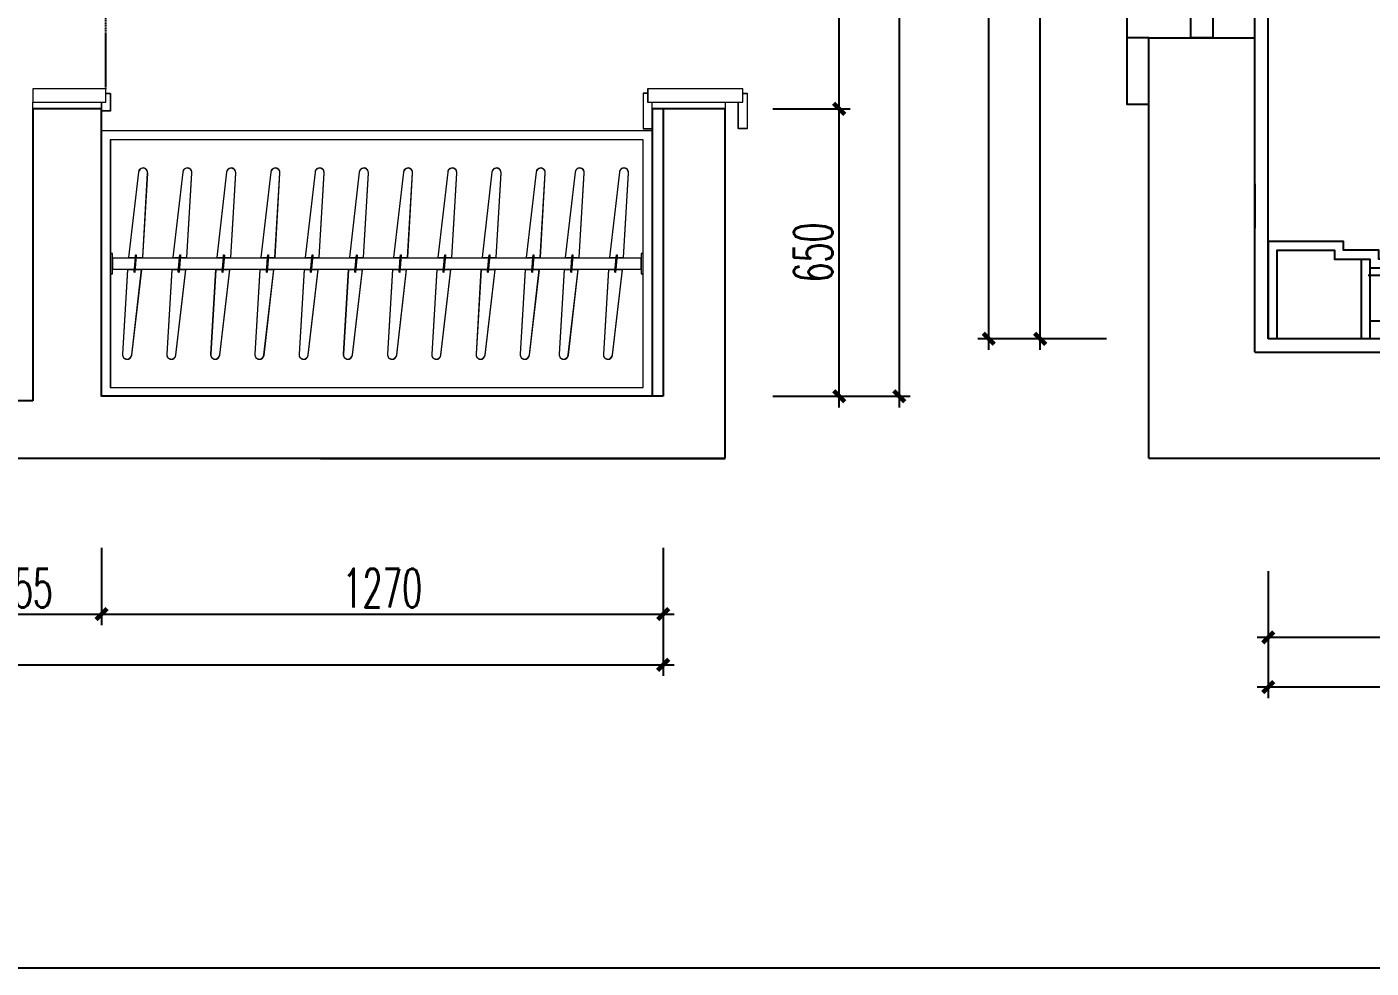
# Model space of a CAD drawing. Header units: inches. Extents: x 24920 to 61775, y 10942 to 38819.
# Drawn here: x 39145 to 42184, y 10942 to 13069 of the extents above; entities that cross this region are included whole.
import ezdxf

# ---------------------------------------------------------------- set-up
doc = ezdxf.new("R2010")
doc.units = ezdxf.units.IN
doc.header["$MEASUREMENT"] = 0
doc.header["$PDMODE"] = 1
doc.linetypes.add('DASHED', pattern=[3.75, 2.5, -1.25])
for name, color, linetype in [('AR-Walls New-新建墙体', 130, 'Continuous'), ('AR-Walls-建筑墙体', 200, 'Continuous'), ('FF-Above-上面看线', 251, 'Continuous'), ('FIXTURE', 2, 'Continuous'), ('WALL', 2, 'Continuous'), ('win', 1, 'Continuous')]:
    doc.layers.add(name, color=color, linetype=linetype)
doc.layers.add('FF-Doors-Line平面门套', color=60, linetype='Continuous', lineweight=13)
doc.layers.add('FF-Mill-到顶固定家具', color=40, linetype='Continuous', lineweight=13)
doc.styles.add('DIM', font='simplex.shx', dxfattribs={"width": 0.6, "bigfont": 'extfont.shx'})
doc.dimstyles.new('1比25', dxfattribs={"dimscale": 25, "dimtxt": 3.5, "dimasz": 1, "dimexe": 1, "dimexo": 1, "dimgap": 0.6, "dimtad": 1, "dimdec": 0, "dimrnd": 5, "dimzin": 0, "dimdsep": 46, "dimtxsty": 'DIM', "dimblk": 'ARCHTICK', "dimcen": 0.09, "dimdle": 1, "dimclrd": 1, "dimclre": 1, "dimclrt": 1, "dimadec": 0, "dimazin": 0, "dimtfac": 1, "dimtdec": 0, "dimtix": 1, "dimtmove": 2, "dimatfit": 3, "dimldrblk": '引线箭头（自定义）', "dimfxl": 0, "dimtolj": 1, "dimtzin": 0, "dimarcsym": 0})

# ---------------------------------------------------------------- blocks, each defined once
blk = doc.blocks.new('_ArchTick')
at = {"color": 0, "linetype": 'ByBlock', "const_width": 0.4}
blk.add_lwpolyline([(-0.5, -0.5), (0.5, 0.5)], dxfattribs=at)
blk = doc.blocks.new('*D1392')
at = {"color": 1, "lineweight": -2, "transparency": 16777216}
for p, q in [((42675.4, 4687.7), (42675.4, 4512.7)), ((43030.4, 4687.7), (43030.4, 4512.7)), ((42650.4, 4537.7), (43055.4, 4537.7))]:
    blk.add_line(p, q, dxfattribs=at)
at = {"layer": 'Defpoints', "color": 0, "transparency": 16777216}
for p in [(43030.4, 5214.7), (42675.4, 5049.8), (43030.4, 4537.7)]:
    blk.add_point(p, dxfattribs=at)
at = {"color": 1, "lineweight": -2, "transparency": 16777216, "xscale": 25, "yscale": 25, "zscale": 25, "rotation": 180}
blk.add_blockref('_ArchTick', (42675.4, 4537.7), dxfattribs=at)
at = {"color": 1, "lineweight": -2, "transparency": 16777216, "xscale": 25, "yscale": 25, "zscale": 25}
blk.add_blockref('_ArchTick', (43030.4, 4537.7), dxfattribs=at)
at = {"color": 1, "transparency": 16777216, "insert": (42852.9, 4596.4), "char_height": 87.5, "attachment_point": 5, "style": 'DIM'}
blk.add_mtext('\\A1;355', dxfattribs=at)
blk = doc.blocks.new('引线箭头（自定义）')
at = {"linetype": 'ByBlock', "lineweight": -2}
h = blk.add_hatch(color=8, dxfattribs=at)
h.dxf.hatch_style = 1
h.paths.add_polyline_path([(-1.2, -0.96), (-0.31, 0), (-1.2, 0.96), (-0.91, 1.21), (0, 0), (-0.91, -1.21)])
at = {"color": 0, "linetype": 'ByBlock', "lineweight": -2}
blk.add_line((-0.31, 0), (-4.75, 0), dxfattribs=at)
blk.add_lwpolyline([(-1.2, -0.96), (-0.31, 0), (-1.2, 0.96), (-0.91, 1.21), (0, 0), (-0.91, -1.21)], close=True, dxfattribs=at)
blk = doc.blocks.new('*D1393')
at = {"color": 1, "lineweight": -2, "transparency": 16777216}
for p, q in [((43030.4, 4687.7), (43030.4, 4512.7)), ((44300.4, 4687.7), (44300.4, 4512.7)), ((43005.4, 4537.7), (44325.4, 4537.7))]:
    blk.add_line(p, q, dxfattribs=at)
at = {"layer": 'Defpoints', "color": 0, "transparency": 16777216}
for p in [(43030.4, 5214.7), (44300.4, 5030.1), (44300.4, 4537.7)]:
    blk.add_point(p, dxfattribs=at)
at = {"color": 1, "lineweight": -2, "transparency": 16777216, "xscale": 25, "yscale": 25, "zscale": 25, "rotation": 180}
blk.add_blockref('_ArchTick', (43030.4, 4537.7), dxfattribs=at)
at = {"color": 1, "lineweight": -2, "transparency": 16777216, "xscale": 25, "yscale": 25, "zscale": 25}
blk.add_blockref('_ArchTick', (44300.4, 4537.7), dxfattribs=at)
at = {"color": 1, "transparency": 16777216, "insert": (43665.4, 4596.4), "char_height": 87.5, "attachment_point": 5, "style": 'DIM'}
blk.add_mtext('\\A1;1270', dxfattribs=at)
blk = doc.blocks.new('*D1386')
at = {"color": 1, "lineweight": -2, "transparency": 16777216}
for p, q in [((40975.4, 4573), (40975.4, 4398)), ((44300.4, 4573), (44300.4, 4398)), ((40950.4, 4423), (44325.4, 4423))]:
    blk.add_line(p, q, dxfattribs=at)
at = {"layer": 'Defpoints', "color": 0, "transparency": 16777216}
for p in [(40975.4, 4600.2), (44300.4, 4600.2), (44300.4, 4423)]:
    blk.add_point(p, dxfattribs=at)
at = {"color": 1, "lineweight": -2, "transparency": 16777216, "xscale": 25, "yscale": 25, "zscale": 25, "rotation": 180}
blk.add_blockref('_ArchTick', (40975.4, 4423), dxfattribs=at)
at = {"color": 1, "lineweight": -2, "transparency": 16777216, "xscale": 25, "yscale": 25, "zscale": 25}
blk.add_blockref('_ArchTick', (44300.4, 4423), dxfattribs=at)
at = {"color": 1, "transparency": 16777216, "insert": (42637.9, 4481.7), "char_height": 87.5, "attachment_point": 5, "style": 'DIM'}
blk.add_mtext('\\A1;3325', dxfattribs=at)
blk = doc.blocks.new('*D1400')
at = {"color": 1, "lineweight": -2, "transparency": 16777216}
for p, q in [((44698.3, 5005.1), (44698.3, 5705.1)), ((44548.3, 5680.1), (44723.3, 5680.1)), ((44548.3, 5030.1), (44723.3, 5030.1))]:
    blk.add_line(p, q, dxfattribs=at)
at = {"layer": 'Defpoints', "color": 0, "transparency": 16777216}
for p in [(44319, 5680.1), (44698.3, 5680.1), (44275.4, 5030.1)]:
    blk.add_point(p, dxfattribs=at)
at = {"color": 1, "lineweight": -2, "transparency": 16777216, "xscale": 25, "yscale": 25, "zscale": 25}
for p, rotation in [((44698.3, 5680.1), 90), ((44698.3, 5030.1), 270)]:
    blk.add_blockref('_ArchTick', p, dxfattribs=dict(at, rotation=rotation))
at = {"color": 1, "transparency": 16777216, "insert": (44639.6, 5355.1), "char_height": 87.5, "attachment_point": 5, "rotation": 90, "style": 'DIM'}
blk.add_mtext('\\A1;650', dxfattribs=at)
blk = doc.blocks.new('*D1401')
at = {"color": 1, "lineweight": -2, "transparency": 16777216}
for p, q in [((44698.3, 5655.1), (44698.3, 6727.1)), ((44548.3, 6702.1), (44723.3, 6702.1)), ((44548.3, 5680.1), (44723.3, 5680.1))]:
    blk.add_line(p, q, dxfattribs=at)
at = {"layer": 'Defpoints', "color": 0, "transparency": 16777216}
for p in [(44345.2, 6702.1), (44698.3, 6702.1), (44319, 5680.1)]:
    blk.add_point(p, dxfattribs=at)
at = {"color": 1, "lineweight": -2, "transparency": 16777216, "xscale": 25, "yscale": 25, "zscale": 25}
for p, rotation in [((44698.3, 6702.1), 90), ((44698.3, 5680.1), 270)]:
    blk.add_blockref('_ArchTick', p, dxfattribs=dict(at, rotation=rotation))
at = {"color": 1, "transparency": 16777216, "insert": (44639.6, 6191.1), "char_height": 87.5, "attachment_point": 5, "rotation": 90, "style": 'DIM'}
blk.add_mtext('\\A1;1020', dxfattribs=at)
blk = doc.blocks.new('*D1387')
at = {"color": 1, "lineweight": -2, "transparency": 16777216}
for p, q in [((44834, 7376.8), (44834, 5005.1)), ((44684, 7351.8), (44859, 7351.8)), ((44684, 5030.1), (44859, 5030.1))]:
    blk.add_line(p, q, dxfattribs=at)
at = {"layer": 'Defpoints', "color": 0, "transparency": 16777216}
for p in [(44585, 7351.8), (44635.8, 5030.1), (44834, 5030.1)]:
    blk.add_point(p, dxfattribs=at)
at = {"color": 1, "lineweight": -2, "transparency": 16777216, "xscale": 25, "yscale": 25, "zscale": 25}
for p, rotation in [((44834, 7351.8), 90), ((44834, 5030.1), 270)]:
    blk.add_blockref('_ArchTick', p, dxfattribs=dict(at, rotation=rotation))
at = {"color": 1, "transparency": 16777216, "insert": (44775.2, 6191), "char_height": 87.5, "attachment_point": 5, "rotation": 90, "style": 'DIM'}
blk.add_mtext('\\A1;2320', dxfattribs=at)
blk = doc.blocks.new('*D1406')
at = {"color": 1, "lineweight": -2, "transparency": 16777216}
for p, q in [((-31491, 13706.3), (-31491, 13531.3)), ((-29831, 13706.3), (-29831, 13531.3)), ((-29806, 13556.3), (-31516, 13556.3))]:
    blk.add_line(p, q, dxfattribs=at)
at = {"layer": 'Defpoints', "color": 0, "transparency": 16777216}
for p in [(-29831, 14871.4), (-31491, 14768.5), (-31491, 13556.3)]:
    blk.add_point(p, dxfattribs=at)
at = {"color": 1, "lineweight": -2, "transparency": 16777216, "xscale": 25, "yscale": 25, "zscale": 25, "rotation": 180}
blk.add_blockref('_ArchTick', (-31491, 13556.3), dxfattribs=at)
at = {"color": 1, "lineweight": -2, "transparency": 16777216, "xscale": 25, "yscale": 25, "zscale": 25}
blk.add_blockref('_ArchTick', (-29831, 13556.3), dxfattribs=at)
at = {"color": 1, "transparency": 16777216, "insert": (-30661, 13615.1), "char_height": 87.5, "attachment_point": 5, "style": 'DIM'}
blk.add_mtext('\\A1;1660', dxfattribs=at)
blk = doc.blocks.new('*D1409')
at = {"color": 1, "lineweight": -2, "transparency": 16777216}
for p, q in [((-31856.7, 15931.4), (-32031.7, 15931.4)), ((-32006.7, 14206.4), (-32006.7, 15956.4)), ((-31856.7, 14231.4), (-32031.7, 14231.4))]:
    blk.add_line(p, q, dxfattribs=at)
at = {"layer": 'Defpoints', "color": 0, "transparency": 16777216}
for p in [(-32006.7, 15931.4), (-31491, 15931.4), (-31491, 14231.4)]:
    blk.add_point(p, dxfattribs=at)
at = {"color": 1, "lineweight": -2, "transparency": 16777216, "xscale": 25, "yscale": 25, "zscale": 25}
for p, rotation in [((-32006.7, 15931.4), 90), ((-32006.7, 14231.4), 270)]:
    blk.add_blockref('_ArchTick', p, dxfattribs=dict(at, rotation=rotation))
at = {"color": 1, "transparency": 16777216, "insert": (-32065.4, 15081.4), "char_height": 87.5, "attachment_point": 5, "rotation": 90, "style": 'DIM'}
blk.add_mtext('\\A1;1700', dxfattribs=at)
blk = doc.blocks.new('*D1414')
at = {"color": 1, "lineweight": -2, "transparency": 16777216}
for p, q in [((1089.6, 1076.9), (1089.6, 902.1)), ((6119.6, 1076.9), (6119.6, 902.1)), ((6144.6, 927.1), (1064.6, 927.1))]:
    blk.add_line(p, q, dxfattribs=at)
at = {"layer": 'Defpoints', "color": 0, "transparency": 16777216}
for p in [(1089.6, 1101.9), (6119.6, 1101.9), (1089.6, 927.1)]:
    blk.add_point(p, dxfattribs=at)
at = {"color": 1, "lineweight": -2, "transparency": 16777216, "xscale": 25, "yscale": 25, "zscale": 25, "rotation": 180}
blk.add_blockref('_ArchTick', (1089.6, 927.1), dxfattribs=at)
at = {"color": 1, "lineweight": -2, "transparency": 16777216, "xscale": 25, "yscale": 25, "zscale": 25}
blk.add_blockref('_ArchTick', (6119.6, 927.1), dxfattribs=at)
at = {"color": 1, "transparency": 16777216, "insert": (3604.6, 985.8), "char_height": 87.5, "attachment_point": 5, "style": 'DIM'}
blk.add_mtext('\\A1;5030', dxfattribs=at)
blk = doc.blocks.new('*D1415')
at = {"color": 1, "lineweight": -2, "transparency": 16777216}
for p, q in [((457.8, 1689.5), (457.8, 4339.5)), ((607.8, 4314.5), (432.8, 4314.5)), ((607.8, 1714.5), (432.8, 1714.5))]:
    blk.add_line(p, q, dxfattribs=at)
at = {"layer": 'Defpoints', "color": 0, "transparency": 16777216}
for p in [(457.8, 4314.5), (636.5, 4314.5), (636.5, 1714.5)]:
    blk.add_point(p, dxfattribs=at)
at = {"color": 1, "lineweight": -2, "transparency": 16777216, "xscale": 25, "yscale": 25, "zscale": 25}
for p, rotation in [((457.8, 4314.5), 90), ((457.8, 1714.5), 270)]:
    blk.add_blockref('_ArchTick', p, dxfattribs=dict(at, rotation=rotation))
at = {"color": 1, "transparency": 16777216, "insert": (399.1, 3014.5), "char_height": 87.5, "attachment_point": 5, "rotation": 90, "style": 'DIM'}
blk.add_mtext('\\A1;2600', dxfattribs=at)
blk = doc.blocks.new('A$C876516e2')
at = {"layer": 'AR-Walls New-新建墙体', "linetype": 'ByBlock', "ltscale": 5}
for p, q in [((3987.2, 1282.1), (3962.2, 1282.1)), ((3962.2, 1282.1), (3962.2, 632.1)), ((3987.4, 1281.8), (3962.4, 1281.8))]:
    blk.add_line(p, q, dxfattribs=at)
at = {"layer": 'AR-Walls New-新建墙体', "color": 3, "linetype": 'ByBlock', "ltscale": 5}
blk.add_line((3962.4, 1281.8), (3962.4, 631.8), dxfattribs=at)
at = {"layer": 'AR-Walls-建筑墙体', "linetype": 'ByBlock', "ltscale": 5}
for p, q in [((2717.2, 1282.1), (2562.2, 1282.1)), ((2562.2, 1282.1), (2562.2, 622.1)), ((2717.4, 1281.8), (2562.4, 1281.8)), ((4127.2, 1282.1), (3987.2, 1282.1)), ((4127.4, 1281.8), (3987.4, 1281.8))]:
    blk.add_line(p, q, dxfattribs=at)
at = {"layer": 'AR-Walls-建筑墙体', "color": 4, "linetype": 'ByBlock', "ltscale": 5}
for p, q in [((2562.4, 1281.8), (2562.4, 621.8)), ((2717.2, 632.1), (2717.2, 1282.1)), ((2717.4, 631.8), (2717.4, 1281.8)), ((3987.4, 1281.8), (3987.4, 632.1)), ((4127.2, 492.1), (4127.2, 1282.1)), ((4127.4, 492.1), (4127.4, 1281.8)), ((2562.2, 622.1), (942.2, 622.1)), ((2562.4, 621.8), (942.4, 621.8)), ((3987.4, 632.1), (2717.2, 632.1)), ((432.4, 492.1), (4127.4, 492.1)), ((3212.2, 492.1), (4127.2, 492.1)), ((3212.4, 491.8), (4127.4, 491.8))]:
    blk.add_line(p, q, dxfattribs=at)
at = {"layer": 'FF-Above-上面看线', "linetype": 'DASHED'}
for p, q in [((2727.2, 1327.1), (2727.2, 2034.1)), ((2727.4, 1326.8), (2727.4, 2033.8))]:
    blk.add_line(p, q, dxfattribs=at)
at = {"layer": 'FF-Doors-Line平面门套', "ltscale": 1000}
for points in [[(2562.2, 1297.1), (2727.2, 1297.1), (2727.2, 1327.1), (2562.2, 1327.1), (2562.2, 1297.1)], [(2562.4, 1296.8), (2727.4, 1296.8), (2727.4, 1326.8), (2562.4, 1326.8), (2562.4, 1296.8)], [(2727.2, 1317.1), (2737.2, 1317.1), (2737.2, 1277.1), (2717.2, 1277.1), (2717.2, 1297.1)], [(2727.4, 1316.8), (2737.4, 1316.8), (2737.4, 1276.8), (2717.4, 1276.8), (2717.4, 1296.8)], [(3952.2, 1317.1), (3942.2, 1317.1), (3942.2, 1237.1), (3962.2, 1237.1), (3962.2, 1297.1)], [(3952.4, 1316.8), (3942.4, 1316.8), (3942.4, 1236.8), (3962.4, 1236.8), (3962.4, 1296.8)], [(3952.2, 1327.1), (3952.2, 1317.1), (3952.2, 1317.1), (3952.2, 1297.1), (4167.2, 1297.1), (4167.2, 1327.1), (3952.2, 1327.1)], [(3952.4, 1326.8), (3952.4, 1316.8), (3952.4, 1316.8), (3952.4, 1296.8), (4167.4, 1296.8), (4167.4, 1326.8), (3952.4, 1326.8)], [(4167.2, 1317.1), (4177.2, 1317.1), (4177.2, 1237.1), (4157.2, 1237.1), (4157.2, 1297.1)], [(4167.4, 1316.8), (4177.4, 1316.8), (4177.4, 1236.8), (4157.4, 1236.8), (4157.4, 1296.8)]]:
    blk.add_lwpolyline(points, dxfattribs=at)
for points in [[(2562.2, 1282.1), (2562.2, 1297.1), (2717.2, 1297.1), (2717.2, 1282.1)], [(2562.4, 1281.8), (2562.4, 1296.8), (2717.4, 1296.8), (2717.4, 1281.8)], [(3962.2, 1282.1), (3962.2, 1297.1), (4127.2, 1297.1), (4127.2, 1282.1)], [(3962.4, 1281.8), (3962.4, 1296.8), (4127.4, 1296.8), (4127.4, 1281.8)]]:
    blk.add_lwpolyline(points, close=True, dxfattribs=at)
at = {"layer": 'FF-Mill-到顶固定家具', "linetype": 'ByBlock', "ltscale": 5}
blk.add_lwpolyline([(3962.2, 632.1), (3962.2, 1232.1), (2717.2, 1232.1), (2717.2, 632.1)], close=True, dxfattribs=at)
at = {"layer": 'FF-Mill-到顶固定家具', "color": 251, "linetype": 'ByBlock', "ltscale": 5}
for points in [[(3942.2, 1212.1), (2737.2, 1212.1), (2737.2, 652.1), (3942.2, 652.1)], [(3942.4, 1211.8), (2737.4, 1211.8), (2737.4, 651.8), (3942.4, 651.8)], [(3942.2, 954.6), (3937.2, 954.6), (3937.2, 944.6), (2742.2, 944.6), (2742.2, 954.6), (2737.2, 954.6), (2737.2, 909.6), (2742.2, 909.6), (2742.2, 944.6), (2742.2, 919.6), (3937.2, 919.6), (3937.2, 944.6), (3937.2, 909.6), (3942.2, 909.6)], [(3942.4, 954.3), (3937.4, 954.3), (3937.4, 944.3), (2742.4, 944.3), (2742.4, 954.3), (2737.4, 954.3), (2737.4, 909.3), (2742.4, 909.3), (2742.4, 944.3), (2742.4, 919.3), (3937.4, 919.3), (3937.4, 944.3), (3937.4, 909.3), (3942.4, 909.3)]]:
    blk.add_lwpolyline(points, close=True, dxfattribs=at)
for points in [[(2795.4, 945.9), (2810.4, 945.9), (2821.6, 1137, 1), (2801, 1138.8), (2778.6, 945.9), (2793.8, 945.9), (2794.4, 951.7), (2795.9, 951.6), (2792.5, 912.6), (2790.9, 912.7), (2793.8, 945.9), (2791.4, 918.4), (2776.2, 918.4), (2765, 727.4, 0.431026), (2774.4, 716.2, 0.397598), (2785.6, 725.6), (2808, 918.4), (2793, 918.4)], [(2795.5, 945.5), (2810.5, 945.5), (2821.7, 1136.6, 1), (2801.1, 1138.4), (2778.7, 945.5), (2794, 945.5), (2794.5, 951.4), (2796, 951.2), (2792.6, 912.2), (2791.1, 912.4), (2794, 945.5), (2791.6, 918), (2776.4, 918), (2765.1, 727, 0.431026), (2774.5, 715.8, 0.397598), (2785.7, 725.2), (2808.2, 918), (2793.1, 918)], [(2895.4, 945.9), (2910.4, 945.9), (2921.6, 1137, 1), (2901, 1138.8), (2878.6, 945.9), (2893.8, 945.9), (2894.4, 951.7), (2895.9, 951.6), (2892.5, 912.6), (2890.9, 912.7), (2893.8, 945.9), (2891.4, 918.4), (2876.2, 918.4), (2865, 727.4, 0.431026), (2874.4, 716.2, 0.397598), (2885.6, 725.6), (2908, 918.4), (2893, 918.4)], [(2895.5, 945.5), (2910.5, 945.5), (2921.7, 1136.6, 1), (2901.1, 1138.4), (2878.7, 945.5), (2894, 945.5), (2894.5, 951.4), (2896, 951.2), (2892.6, 912.2), (2891.1, 912.4), (2894, 945.5), (2891.6, 918), (2876.4, 918), (2865.1, 727, 0.431026), (2874.5, 715.8, 0.397598), (2885.7, 725.2), (2908.2, 918), (2893.1, 918)], [(2994.5, 945.9), (3009.5, 945.9), (3020.7, 1137, 1), (3000.1, 1138.8), (2977.7, 945.9), (2992.9, 945.9), (2993.5, 951.8), (2995, 951.6), (2991.6, 912.7), (2990, 912.8), (2992.9, 945.9), (2990.5, 918.4), (2975.3, 918.4), (2964.1, 727.4, 0.431026), (2973.5, 716.2, 0.397598), (2984.7, 725.6), (3007.1, 918.4), (2992.1, 918.4)], [(2994.6, 945.5), (3009.6, 945.5), (3020.8, 1136.6, 1), (3000.2, 1138.4), (2977.8, 945.5), (2993.1, 945.5), (2993.6, 951.4), (2995.1, 951.3), (2991.7, 912.3), (2990.2, 912.4), (2993.1, 945.5), (2990.7, 918), (2975.5, 918), (2964.2, 727, 0.431026), (2973.6, 715.8, 0.397598), (2984.8, 725.2), (3007.3, 918), (2992.2, 918)], [(3094.5, 945.9), (3109.5, 945.9), (3120.7, 1137, 1), (3100.1, 1138.8), (3077.7, 945.9), (3092.9, 945.9), (3093.5, 951.8), (3095, 951.6), (3091.6, 912.7), (3090, 912.8), (3092.9, 945.9), (3090.5, 918.4), (3075.3, 918.4), (3064.1, 727.4, 0.431026), (3073.5, 716.2, 0.397598), (3084.7, 725.6), (3107.1, 918.4), (3092.1, 918.4)], [(3094.6, 945.5), (3109.6, 945.5), (3120.8, 1136.6, 1), (3100.2, 1138.4), (3077.8, 945.5), (3093.1, 945.5), (3093.6, 951.4), (3095.1, 951.3), (3091.7, 912.3), (3090.2, 912.4), (3093.1, 945.5), (3090.7, 918), (3075.5, 918), (3064.2, 727, 0.431026), (3073.6, 715.8, 0.397598), (3084.8, 725.2), (3107.3, 918), (3092.2, 918)], [(3194.5, 945.9), (3209.5, 945.9), (3220.7, 1137, 1), (3200.1, 1138.8), (3177.7, 945.9), (3192.9, 945.9), (3193.5, 951.8), (3195, 951.6), (3191.6, 912.7), (3190, 912.8), (3192.9, 945.9), (3190.5, 918.4), (3175.3, 918.4), (3164.1, 727.4, 0.431026), (3173.5, 716.2, 0.397598), (3184.7, 725.6), (3207.1, 918.4), (3192.1, 918.4)], [(3194.6, 945.5), (3209.6, 945.5), (3220.8, 1136.6, 1), (3200.2, 1138.4), (3177.8, 945.5), (3193.1, 945.5), (3193.6, 951.4), (3195.1, 951.3), (3191.7, 912.3), (3190.2, 912.4), (3193.1, 945.5), (3190.7, 918), (3175.5, 918), (3164.2, 727, 0.431026), (3173.6, 715.8, 0.397598), (3184.8, 725.2), (3207.3, 918), (3192.2, 918)], [(3294.5, 945.9), (3309.5, 945.9), (3320.7, 1137, 1), (3300.1, 1138.8), (3277.7, 945.9), (3292.9, 945.9), (3293.5, 951.8), (3295, 951.6), (3291.6, 912.7), (3290, 912.8), (3292.9, 945.9), (3290.5, 918.4), (3275.3, 918.4), (3264.1, 727.4, 0.431026), (3273.5, 716.2, 0.397598), (3284.7, 725.6), (3307.1, 918.4), (3292.1, 918.4)], [(3294.6, 945.5), (3309.6, 945.5), (3320.8, 1136.6, 1), (3300.2, 1138.4), (3277.8, 945.5), (3293.1, 945.5), (3293.6, 951.4), (3295.1, 951.3), (3291.7, 912.3), (3290.2, 912.4), (3293.1, 945.5), (3290.7, 918), (3275.5, 918), (3264.2, 727, 0.431026), (3273.6, 715.8, 0.397598), (3284.8, 725.2), (3307.3, 918), (3292.2, 918)], [(3394.5, 945.9), (3409.5, 945.9), (3420.7, 1137, 1), (3400.1, 1138.8), (3377.7, 945.9), (3392.9, 945.9), (3393.5, 951.8), (3395, 951.6), (3391.6, 912.7), (3390, 912.8), (3392.9, 945.9), (3390.5, 918.4), (3375.3, 918.4), (3364.1, 727.4, 0.431026), (3373.5, 716.2, 0.397598), (3384.7, 725.6), (3407.1, 918.4), (3392.1, 918.4)], [(3394.6, 945.5), (3409.6, 945.5), (3420.8, 1136.6, 1), (3400.2, 1138.4), (3377.8, 945.5), (3393.1, 945.5), (3393.6, 951.4), (3395.1, 951.3), (3391.7, 912.3), (3390.2, 912.4), (3393.1, 945.5), (3390.7, 918), (3375.5, 918), (3364.2, 727, 0.431026), (3373.6, 715.8, 0.397598), (3384.8, 725.2), (3407.3, 918), (3392.2, 918)], [(3494.5, 945.9), (3509.5, 945.9), (3520.7, 1137, 1), (3500.1, 1138.8), (3477.7, 945.9), (3492.9, 945.9), (3493.5, 951.8), (3495, 951.6), (3491.6, 912.7), (3490, 912.8), (3492.9, 945.9), (3490.5, 918.4), (3475.3, 918.4), (3464.1, 727.4, 0.431026), (3473.5, 716.2, 0.397598), (3484.7, 725.6), (3507.1, 918.4), (3492.1, 918.4)], [(3494.6, 945.5), (3509.6, 945.5), (3520.8, 1136.6, 1), (3500.2, 1138.4), (3477.8, 945.5), (3493.1, 945.5), (3493.6, 951.4), (3495.1, 951.3), (3491.7, 912.3), (3490.2, 912.4), (3493.1, 945.5), (3490.7, 918), (3475.5, 918), (3464.2, 727, 0.431026), (3473.6, 715.8, 0.397598), (3484.8, 725.2), (3507.3, 918), (3492.2, 918)], [(3594.5, 945.9), (3609.5, 945.9), (3620.7, 1137, 1), (3600.1, 1138.8), (3577.7, 945.9), (3592.9, 945.9), (3593.5, 951.8), (3595, 951.6), (3591.6, 912.7), (3590, 912.8), (3592.9, 945.9), (3590.5, 918.4), (3575.3, 918.4), (3564.1, 727.4, 0.431026), (3573.5, 716.2, 0.397598), (3584.7, 725.6), (3607.1, 918.4), (3592.1, 918.4)], [(3594.6, 945.5), (3609.6, 945.5), (3620.8, 1136.6, 1), (3600.2, 1138.4), (3577.8, 945.5), (3593.1, 945.5), (3593.6, 951.4), (3595.1, 951.3), (3591.7, 912.3), (3590.2, 912.4), (3593.1, 945.5), (3590.7, 918), (3575.5, 918), (3564.2, 727, 0.431026), (3573.6, 715.8, 0.397598), (3584.8, 725.2), (3607.3, 918), (3592.2, 918)], [(3694.5, 945.9), (3709.5, 945.9), (3720.7, 1137, 1), (3700.1, 1138.8), (3677.7, 945.9), (3692.9, 945.9), (3693.5, 951.8), (3695, 951.6), (3691.6, 912.7), (3690, 912.8), (3692.9, 945.9), (3690.5, 918.4), (3675.3, 918.4), (3664.1, 727.4, 0.431026), (3673.5, 716.2, 0.397598), (3684.7, 725.6), (3707.1, 918.4), (3692.1, 918.4)], [(3694.6, 945.5), (3709.6, 945.5), (3720.8, 1136.6, 1), (3700.2, 1138.4), (3677.8, 945.5), (3693.1, 945.5), (3693.6, 951.4), (3695.1, 951.3), (3691.7, 912.3), (3690.2, 912.4), (3693.1, 945.5), (3690.7, 918), (3675.5, 918), (3664.2, 727, 0.431026), (3673.6, 715.8, 0.397598), (3684.8, 725.2), (3707.3, 918), (3692.2, 918)], [(3782.6, 945.9), (3797.6, 945.9), (3808.8, 1137, 1), (3788.2, 1138.8), (3765.8, 945.9), (3781, 945.9), (3781.6, 951.8), (3783.1, 951.6), (3779.7, 912.7), (3778.2, 912.8), (3781, 945.9), (3778.6, 918.4), (3763.4, 918.4), (3752.2, 727.4, 0.431026), (3761.6, 716.2, 0.397598), (3772.8, 725.6), (3795.2, 918.4), (3780.2, 918.4)], [(3782.7, 945.5), (3797.7, 945.5), (3808.9, 1136.6, 1), (3788.3, 1138.4), (3765.9, 945.5), (3781.2, 945.5), (3781.7, 951.4), (3783.2, 951.3), (3779.8, 912.3), (3778.3, 912.4), (3781.2, 945.5), (3778.8, 918), (3763.6, 918), (3752.3, 727, 0.431026), (3761.7, 715.8, 0.397598), (3772.9, 725.2), (3795.4, 918), (3780.3, 918)], [(3882.6, 945.9), (3897.6, 945.9), (3908.8, 1137, 1), (3888.2, 1138.8), (3865.8, 945.9), (3881, 945.9), (3881.6, 951.8), (3883.1, 951.6), (3879.7, 912.7), (3878.2, 912.8), (3881, 945.9), (3878.6, 918.4), (3863.4, 918.4), (3852.2, 727.4, 0.431026), (3861.6, 716.2, 0.397598), (3872.8, 725.6), (3895.2, 918.4), (3880.2, 918.4)], [(3882.7, 945.5), (3897.7, 945.5), (3908.9, 1136.6, 1), (3888.3, 1138.4), (3865.9, 945.5), (3881.2, 945.5), (3881.7, 951.4), (3883.2, 951.3), (3879.8, 912.3), (3878.3, 912.4), (3881.2, 945.5), (3878.8, 918), (3863.6, 918), (3852.3, 727, 0.431026), (3861.7, 715.8, 0.397598), (3872.9, 725.2), (3895.4, 918), (3880.3, 918)]]:
    blk.add_lwpolyline(points, format="xyb", dxfattribs=at)
for base, p1, p2, picture, middle in [((4521, 632.1), (4272, 2953.8), (4322.9, 632.1), '*D1387', (4462.3, 1793)), ((4385.4, 2304.1), (4006, 1282.1), (4032.2, 2304.1), '*D1401', (4326.6, 1793.1)), ((4385.4, 1282.1), (3962.4, 632.1), (4006, 1282.1), '*D1400', (4326.6, 957.1))]:
    dim = blk.add_linear_dim(base=base, p1=p1, p2=p2, angle=90, dimstyle='1比25')
    dim.commit()
    dim.dimension.update_dxf_attribs({"geometry": picture, "text_midpoint": middle, "insert": (-40313, -4398)})
for base, p1, p2, picture, middle in [((2717.4, 139.7), (2362.4, 651.8), (2717.4, 816.7), '*D1392', (2539.9, 198.4)), ((3987.4, 139.7), (2717.4, 816.7), (3987.4, 632.1), '*D1393', (3352.4, 198.4)), ((3987.4, 25), (662.4, 202.2), (3987.4, 202.2), '*D1386', (2324.9, 83.8))]:
    dim = blk.add_linear_dim(base=base, p1=p1, p2=p2, dimstyle='1比25')
    dim.commit()
    dim.dimension.update_dxf_attribs({"geometry": picture, "text_midpoint": middle, "insert": (-40313, -4398)})
blk = doc.blocks.new('A$C74113df9')
at = {"layer": 'FIXTURE', "color": 2, "linetype": 'ByBlock', "ltscale": 20}
for p, q in [((1299.6, 1894.5), (1299.6, 1714.5)), ((1319.6, 1874.5), (1319.6, 1714.5)), ((4179.6, 1754.5), (1319.6, 1754.5))]:
    blk.add_line(p, q, dxfattribs=at)
at = {"layer": 'FIXTURE', "color": 1, "linetype": 'ByBlock', "ltscale": 20}
blk.add_line((1369.1, 1857.4), (1315.9, 1857.4), dxfattribs=at)
at = {"layer": 'FIXTURE', "color": 2, "linetype": 'ByBlock', "ltscale": 20}
blk.add_lwpolyline([(1109.6, 1714.5), (1109.6, 1914.5), (1239.6, 1914.5), (1239.6, 1894.5), (1319.6, 1894.5), (1319.6, 1874.5), (1369.6, 1874.5), (1369.6, 1834.5), (1389.6, 1834.5), (1389.6, 1894.5), (1339.6, 1894.5), (1339.6, 1914.5), (1259.6, 1914.5), (1259.6, 1934.5), (1089.6, 1934.5), (1089.6, 1714.5)], dxfattribs=at)
at = {"layer": 'WALL', "color": 252}
for p, q in [((1089.6, 1714.5), (1089.6, 4314.5)), ((4409.6, 1714.5), (1089.6, 1714.5))]:
    blk.add_line(p, q, dxfattribs=at)
at = {"layer": 'WALL', "color": 1, "ltscale": 0.2}
for p, q in [((769.6, 3394.5), (769.6, 2394.5)), ((1059.6, 2064.5), (1059.6, 1964.5))]:
    blk.add_line(p, q, dxfattribs=at)
at = {"layer": 'WALL', "color": 4, "ltscale": 0.2}
for p, q in [((819.6, 1444.5), (819.6, 2394.5)), ((1059.6, 1684.5), (1059.6, 2394.5)), ((1059.6, 1684.5), (3559.6, 1684.5)), ((819.6, 1444.5), (2119.6, 1444.5))]:
    blk.add_line(p, q, dxfattribs=at)
at = {"layer": 'WALL', "ltscale": 0.2}
blk.add_line((819.6, 2394.5), (1059.6, 2394.5), dxfattribs=at)
at = {"layer": 'WALL', "color": 1, "ltscale": 0.2}
blk.add_lwpolyline([(819.6, 2394.5), (769.6, 2394.5), (769.6, 2244.5), (819.6, 2244.5)], dxfattribs=at)
at = {"layer": 'win', "ltscale": 0.2}
blk.add_line((1059.6, 2394.5), (1059.6, 3394.5), dxfattribs=at)
at = {"layer": 'win', "color": 2}
blk.add_lwpolyline([(964.6, 2444.5), (964.6, 2394.5), (914.6, 2394.5), (914.6, 2444.5)], close=True, dxfattribs=at)
for base, p1, p2, angle, picture, middle in [((457.8, 4314.5), (636.5, 1714.5), (636.5, 4314.5), 90, '*D1415', (399.1, 3014.5)), ((1089.6, 927.1), (6119.6, 1101.9), (1089.6, 1101.9), 180, '*D1414', (3604.6, 985.8))]:
    dim = blk.add_linear_dim(base=base, p1=p1, p2=p2, angle=angle, dimstyle='1比25')
    dim.commit()
    dim.dimension.update_dxf_attribs({"geometry": picture, "text_midpoint": middle})
for base, p1, p2, angle, picture, middle in [((574, 3414.5), (1089.6, 1714.5), (1089.6, 3414.5), 90, '*D1409', (515.2, 2564.5)), ((1089.6, 1039.4), (2749.6, 2354.5), (1089.6, 2251.5), 180, '*D1406', (1919.6, 1098.1))]:
    dim = blk.add_linear_dim(base=base, p1=p1, p2=p2, angle=angle, dimstyle='1比25')
    dim.commit()
    dim.dimension.update_dxf_attribs({"geometry": picture, "text_midpoint": middle, "insert": (32580.6, -12517)})

msp = doc.modelspace()

# ---------------------------------------------------------------- linework, layer by layer
msp.add_lwpolyline([(24920, 36083), (61775, 36083), (61775, 10941.5), (24920, 10941.5)], close=True)

# ---------------------------------------------------------------- block references
for name, p in [('A$C74113df9', (40861.9, 10649.8)), ('A$C876516e2', (36596.1, 11602.1))]:
    msp.add_blockref(name, p)

doc.saveas('drawing.dxf')
